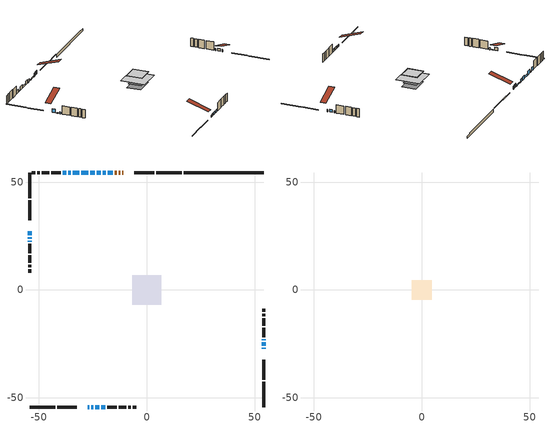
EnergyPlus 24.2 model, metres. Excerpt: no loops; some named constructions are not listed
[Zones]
conditioned space
 floor outside (Floor1 construction): -3.79,-3.79 -3.79,3.79 3.79,3.79 3.79,-3.79 z0.23
 floor adiabatic (AdiabaticFloorConstruction): -6.81,-6.81 -6.81,6.81 6.81,6.81 6.81,-6.81 z2.67
 floor foundation (Slab1 construction): -5.26,-4.03 -5.26,4.03 5.26,4.03 5.26,-4.03 z-1.51
 wall outside (RimJoist1 construction): 16.13,54.24 4.33,54.24 / -54.24,-54.24 -42.45,-54.24 / -54.24,54.24 -54.24,42.45 / 54.24,-54.24 54.24,-42.45 z0.23:0.53
 wall outside (RimJoist2 construction): 3.4,54.24 -5.71,54.24 / -41.52,-54.24 -32.4,-54.24 / -54.24,41.52 -54.24,32.4 / 54.24,-41.52 54.24,-32.4 z0.23:0.53
 wall outside (AdiabaticWallConstruction 1): -10.85,54.24 -11.37,54.24 / -12.3,54.24 -12.94,54.24 / -13.87,54.24 -14.75,54.24 z0.23:2.26
 wall outside (AdiabaticWallConstruction): 54.24,-27.26 54.24,-26.88 / -21.17,-54.24 -19.19,-54.24 z0.23:1.53; -27.26,-54.24 -26.65,-54.24 / 54.24,-23.32 54.24,-22.93 z0.23:1.45; -15.68,54.24 -17.99,54.24 z0.23:0.94; -18.92,54.24 -20.44,54.24 z0.23:0.74; -21.37,54.24 -23.17,54.24 z0.23:1.83; -24.1,54.24 -26.26,54.24 / -54.24,27.26 -54.24,25.48 / -37.21,54.24 -38.99,54.24 z0.23:2.26; -25.72,-54.24 -24.86,-54.24 z0.23:1.47; -23.93,-54.24 -22.1,-54.24 z0.23:1.65; 54.24,-25.95 54.24,-24.25 z0.23:1.73; -27.19,54.24 -30.34,54.24 z0.23:1.35; -54.24,24.56 -54.24,23.74 z0.23:0.51; -31.27,54.24 -34.37,54.24 z0.23:2.34; -35.29,54.24 -36.29,54.24 z0.23:0.54; -54.24,22.81 -54.24,22.43 z0.23:1.27
 wall outside (Wall1 construction): -39.92,54.24 -44.36,54.24 / -18.26,-54.24 -13.82,-54.24 / -54.24,21.5 -54.24,17.06 / 54.24,-22 54.24,-17.56 z0.23:5.11
 wall outside (Wall2 construction): -45.29,54.24 -48.72,54.24 / -12.89,-54.24 -9.46,-54.24 / -54.24,16.13 -54.24,12.7 / 54.24,-16.64 54.24,-13.2 z0.23:5.11
 wall outside (Wall3 construction): -49.65,54.24 -50.84,54.24 / -8.53,-54.24 -7.34,-54.24 / -54.24,11.77 -54.24,10.58 / 54.24,-12.27 54.24,-11.08 z0.23:5.11
 wall outside (Wall4 construction): -51.77,54.24 -53.32,54.24 / -6.41,-54.24 -4.87,-54.24 / -54.24,9.65 -54.24,8.11 / 54.24,-10.15 54.24,-8.61 z0.23:5.11
 wall foundation (FoundationWall1 construction): 17.06,54.24,-1.51 17.06,54.24,0.23 50.53,54.24,0.23 50.53,54.24,-0.31 54.24,54.24,-0.31 54.24,54.24,-1.51
 window (WindowConstruction): 54.24,-27.26 54.24,-26.88 z0.23:1.53
 window (WindowConstruction 15): -27.26,-54.24 -26.65,-54.24 z0.23:1.45
 window (WindowConstruction 7): -15.68,54.24 -17.99,54.24 z0.23:0.94
 window (WindowConstruction 8): -18.92,54.24 -20.44,54.24 z0.23:0.74
 window (WindowConstruction 9): -21.37,54.24 -23.17,54.24 z0.23:1.83
 window (WindowConstruction 10): -24.1,54.24 -26.26,54.24 z0.23:2.26
 window (WindowConstruction 11): -54.24,27.26 -54.24,25.48 z0.23:2.26
 window (WindowConstruction 12): -25.72,-54.24 -24.86,-54.24 z0.23:1.47
 window (WindowConstruction 13): -23.93,-54.24 -22.1,-54.24 z0.23:1.65
 window (WindowConstruction 1): 54.24,-25.95 54.24,-24.25 z0.23:1.73
 window (WindowConstruction 14): -27.19,54.24 -30.34,54.24 z0.23:1.35
 window (WindowConstruction 16): 54.24,-23.32 54.24,-22.93 z0.23:1.45
 window (WindowConstruction 17): -54.24,24.55 -54.24,23.74 z0.23:0.51
 window (WindowConstruction 2): -31.27,54.24 -34.37,54.24 z0.23:2.34
 window (WindowConstruction 3): -35.29,54.24 -36.29,54.24 z0.23:0.53
 window (WindowConstruction 4): -37.21,54.24 -38.99,54.24 z0.23:2.26
 window (WindowConstruction 5): -54.24,22.81 -54.24,22.43 z0.23:1.27
 window (WindowConstruction 6): -21.17,-54.24 -19.19,-54.24 z0.23:1.53
 door (Door): -10.86,54.24 -11.37,54.24 z0.23:2.26
 door (Door 1): -12.3,54.24 -12.94,54.24 z0.23:2.26
 door (Door 2): -13.87,54.24 -14.75,54.24 z0.23:2.26
 ceiling adiabatic (AdiabaticFloorConstruction): 6.81,-6.81 6.81,6.81 -6.81,6.81 -6.81,-6.81 z2.67
attic - vented
 floor to conditioned space (Floor2 construction Reversed): -4.44,-4.44 -4.44,4.44 4.44,4.44 4.44,-4.44 z5.11; -4.61,-4.61 -4.61,4.61 4.61,4.61 4.61,-4.61 z5.11
 roof outside (Roof1 construction): -9.93,54.24,5.11 -9.93,41.78,9.26 -6.64,41.78,9.26 -6.64,54.24,5.11; -28.19,-54.24,5.11 -28.19,-41.78,9.26 -31.48,-41.78,9.26 -31.48,-54.24,5.11; -54.24,28.19,5.11 -41.78,28.19,9.26 -41.78,31.48,9.26 -54.24,31.48,5.11; 54.24,-28.19,5.11 41.78,-28.19,9.26 41.78,-31.48,9.26 54.24,-31.48,5.11
[Material] Roughness=Rough; Thermal Absorptance=0.9
Name | Thickness {m} | Conductivity {W/m-K} | Density {kg/m3} | Specific Heat {J/kg-K} | Solar Absorptance | Visible Absorptance
ceiling loosefill ins | 0.254 | 0.0480833 | 16.02 | 1046.75 | 0.7 | 0.7
ceiling stud and cavity | 0.1397 | 0.0857699 | 65.682 | 1177.47 | 0.7 | 0.7
gypsum board | 0.0127 | 0.160291 | 801 | 837.4 | 0.6 | 0.6
[Construction]
Floor2 construction; Floor3 construction: ceiling loosefill ins, ceiling stud and cavity, gypsum board
[EnergyManagementSystem:Program]
natural_vent_program: Set Tin = tin_s; Set Tout = tout_s; Set Wout = out_wt_s; Set Pbar = out_pb_s; Set Phiout = (@RhFnTdbWPb Tout Wout Pbar); Set MaxHR = 0.0115; Set Tnvsp = (htg_sp_s + clg_sp_s) / 2; Set NVavail = natural_vent_s; Set ClgSsnAvail = cool_season; Set Qnv = 0; Set Qwhf = 0; Set whole_house_fan_mix_act = 0; Set whole_house_fan_act = 0; If ((Wout < MaxHR) && (Tin > Tout) && (Tin > Tnvsp) && (ClgSsnAvail > 0)); Set WHF_Flow = 0; Set Adj = (Tin-Tnvsp)/(Tin-Tout); Set Adj = (@Min Adj 1); Set Adj = (@Max Adj 0); If (WHF_Flow > 0); Set Qwhf = WHF_Flow*Adj; Set whole_house_fan_mix_act = WHF_Flow*Adj; Set WHF_W = 0; Set whole_house_fan_act = WHF_W*Adj; ElseIf (NVavail > 0); Set NVArea = 0.0; Set Cs = 0.00016355661730207177; Set Cw = 2.993851021042038e-05; Set Tdiff = Tin-Tout; Set dT = (@Abs Tdiff); Set Vwind = site_vw_s; Set SGNV = NVArea*Adj*((((Cs*dT)+(Cw*(Vwind^2)))^0.5)/1000); Set MaxNV = 3.842223244054273; Set Qnv = (@Min SGNV MaxNV); EndIf; EndIf; Set natural_vent_flow_act = Qnv; Set whole_house_fan_flow_act = Qwhf; Set natural_vent_program_Qnv = Qnv; Set natural_vent_program_Qwhf = Qwhf
total_airflows_program: Set total_infil_flow_rate = 0; Set total_mechvent_flow_rate = 0; Set total_natvent_flow_rate = 0; Set total_whf_flow_rate = 0; Set total_infil_flow_rate = total_infil_flow_rate + (infil_program_Qinf * 1); Set total_mechvent_flow_rate = total_mechvent_flow_rate + (infil_program_Qfan * 1); Set total_natvent_flow_rate = total_natvent_flow_rate + (natural_vent_program_Qnv * 1); Set total_whf_flow_rate = total_whf_flow_rate + (natural_vent_program_Qwhf * 1)
total_loads_program: Set loads_htg_tot = 0; Set loads_clg_tot = 0; If htg_load_cond > 0; Set loads_htg_tot = loads_htg_tot + (htg_load_cond - clg_load_cond) * 1.0; EndIf; Set loads_htg_tot = (@Max loads_htg_tot 0); If clg_load_cond > 0; Set loads_clg_tot = loads_clg_tot + (clg_load_cond - htg_load_cond) * 0.0; EndIf; Set loads_clg_tot = (@Max loads_clg_tot 0)
unmet_hours_program: Set htg_unmet_hours = 0; Set clg_unmet_hours = 0; Set unit_htg_unmet_hours = 0; If ((DayOfYear >= 1) && (DayOfYear <= 365)); Set unit_htg_unmet_hours = unit_htg_unmet_hours + conditioned_space_htg_unmet_s; If unit_htg_unmet_hours > htg_unmet_hours; Set htg_unmet_hours = unit_htg_unmet_hours; EndIf; EndIf
water_heater_EC_adj: If WarmupFlag == 0; Set dhw_e_cons = water_heater_energy + water_heater_on_cycle_parasitic + water_heater_off_cycle_parasitic; Set water_heater_ec_adj_act = 0.0 * dhw_e_cons / 1; EndIf
[EnergyManagementSystem:ProgramCallingManager]
component_loads_program_calling_manager: EndOfZoneTimestepAfterZoneReporting; component_loads_program
fridge_schedule_program_calling_manager: BeginZoneTimestepAfterInitHeatBalance; fridge_schedule_program
infil_program_calling_manager: BeginZoneTimestepAfterInitHeatBalance; infil_program
natural_vent_program_calling_manager: BeginZoneTimestepAfterInitHeatBalance; natural_vent_program
total_airflows_program_calling_manager: EndOfZoneTimestepAfterZoneReporting; total_airflows_program
total_loads_program_calling_manager: EndOfZoneTimestepAfterZoneReporting; total_loads_program
unmet_hours_program_calling_manager: EndOfZoneTimestepBeforeZoneReporting; unmet_hours_program
water_heater_EC_adj_ProgramManager: EndOfSystemTimestepBeforeHVACReporting; water_heater_EC_adj
[EnergyManagementSystem:OutputVariable] Type of Data in Variable=Summed; Update Frequency=ZoneTimestep
Name | EMS Variable | EMS Program or Subroutine | Units
loads_htg_tot_peakload_outvar; loads_htg_tot_annual_outvar; Energy Management System Output Variable 1; Energy Management System Output Variable 45 | loads_htg_tot | total_loads_program | J
loads_clg_tot_peakload_outvar; loads_clg_tot_annual_outvar; Energy Management System Output Variable 2; Energy Management System Output Variable 46 | loads_clg_tot | total_loads_program | J
htg_unmet_hours_annual_outvar; Energy Management System Output Variable 3 | htg_unmet_hours | unmet_hours_program | hr
clg_unmet_hours_annual_outvar; Energy Management System Output Variable 4 | clg_unmet_hours | unmet_hours_program | hr
loads_htg_roofs_annual_outvar; Energy Management System Output Variable 5 | loads_htg_roofs | component_loads_program | J
loads_htg_ceilings_annual_outvar; Energy Management System Output Variable 6 | loads_htg_ceilings | component_loads_program | J
loads_htg_walls_annual_outvar; Energy Management System Output Variable 7 | loads_htg_walls | component_loads_program | J
loads_htg_rim_joists_annual_outvar; Energy Management System Output Variable 8 | loads_htg_rim_joists | component_loads_program | J
loads_htg_foundation_walls_annual_outvar; Energy Management System Output Variable 9 | loads_htg_foundation_walls | component_loads_program | J
loads_htg_doors_annual_outvar; Energy Management System Output Variable 10 | loads_htg_doors | component_loads_program | J
loads_htg_windows_conduction_annual_outvar; Energy Management System Output Variable 11 | loads_htg_windows_conduction | component_loads_program | J
loads_htg_windows_solar_annual_outvar; Energy Management System Output Variable 12 | loads_htg_windows_solar | component_loads_program | J
loads_htg_skylights_conduction_annual_outvar; Energy Management System Output Variable 13 | loads_htg_skylights_conduction | component_loads_program | J
loads_htg_skylights_solar_annual_outvar; Energy Management System Output Variable 14 | loads_htg_skylights_solar | component_loads_program | J
loads_htg_floors_annual_outvar; Energy Management System Output Variable 15 | loads_htg_floors | component_loads_program | J
loads_htg_slabs_annual_outvar; Energy Management System Output Variable 16 | loads_htg_slabs | component_loads_program | J
loads_htg_internal_mass_annual_outvar; Energy Management System Output Variable 17 | loads_htg_internal_mass | component_loads_program | J
loads_htg_infil_annual_outvar; Energy Management System Output Variable 18 | loads_htg_infil | component_loads_program | J
loads_htg_natvent_annual_outvar; Energy Management System Output Variable 19 | loads_htg_natvent | component_loads_program | J
loads_htg_mechvent_annual_outvar; Energy Management System Output Variable 20 | loads_htg_mechvent | component_loads_program | J
loads_htg_whf_annual_outvar; Energy Management System Output Variable 21 | loads_htg_whf | component_loads_program | J
loads_htg_ducts_annual_outvar; Energy Management System Output Variable 22 | loads_htg_ducts | component_loads_program | J
loads_htg_intgains_annual_outvar; Energy Management System Output Variable 23 | loads_htg_intgains | component_loads_program | J
loads_htg_lighting_annual_outvar; Energy Management System Output Variable 24 | loads_htg_lighting | component_loads_program | J
loads_clg_roofs_annual_outvar; Energy Management System Output Variable 25 | loads_clg_roofs | component_loads_program | J
loads_clg_ceilings_annual_outvar; Energy Management System Output Variable 26 | loads_clg_ceilings | component_loads_program | J
loads_clg_walls_annual_outvar; Energy Management System Output Variable 27 | loads_clg_walls | component_loads_program | J
loads_clg_rim_joists_annual_outvar; Energy Management System Output Variable 28 | loads_clg_rim_joists | component_loads_program | J
loads_clg_foundation_walls_annual_outvar; Energy Management System Output Variable 29 | loads_clg_foundation_walls | component_loads_program | J
loads_clg_doors_annual_outvar; Energy Management System Output Variable 30 | loads_clg_doors | component_loads_program | J
loads_clg_windows_conduction_annual_outvar; Energy Management System Output Variable 31 | loads_clg_windows_conduction | component_loads_program | J
loads_clg_windows_solar_annual_outvar; Energy Management System Output Variable 32 | loads_clg_windows_solar | component_loads_program | J
loads_clg_skylights_conduction_annual_outvar; Energy Management System Output Variable 33 | loads_clg_skylights_conduction | component_loads_program | J
loads_clg_skylights_solar_annual_outvar; Energy Management System Output Variable 34 | loads_clg_skylights_solar | component_loads_program | J
loads_clg_floors_annual_outvar; Energy Management System Output Variable 35 | loads_clg_floors | component_loads_program | J
loads_clg_slabs_annual_outvar; Energy Management System Output Variable 36 | loads_clg_slabs | component_loads_program | J
loads_clg_internal_mass_annual_outvar; Energy Management System Output Variable 37 | loads_clg_internal_mass | component_loads_program | J
loads_clg_infil_annual_outvar; Energy Management System Output Variable 38 | loads_clg_infil | component_loads_program | J
loads_clg_natvent_annual_outvar; Energy Management System Output Variable 39 | loads_clg_natvent | component_loads_program | J
loads_clg_mechvent_annual_outvar; Energy Management System Output Variable 40 | loads_clg_mechvent | component_loads_program | J
loads_clg_whf_annual_outvar; Energy Management System Output Variable 41 | loads_clg_whf | component_loads_program | J
loads_clg_ducts_annual_outvar; Energy Management System Output Variable 42 | loads_clg_ducts | component_loads_program | J
loads_clg_intgains_annual_outvar; Energy Management System Output Variable 43 | loads_clg_intgains | component_loads_program | J
loads_clg_lighting_annual_outvar; Energy Management System Output Variable 44 | loads_clg_lighting | component_loads_program | J
[Schedule:Day:Interval]
interior lighting schedule day: No, 01:00, 0.108182, 04:00, 0.0901515, 05:00, 0.0991667, 06:00, 0.162273, 07:00, 0.270455, 08:00, 0.342576, 10:00, 0.369621, 11:00, 0.351591, 12:00, 0.333561, 13:00, 0.324545, 14:00, 0.31553, 15:00, 0.333561, 16:00, 0.369621, 17:00, 0.450758, 18:00, 0.585985, 19:00, 0.775303, 20:00, 0.955606, 21:00, 0.991667, 22:00, 0.712197, 23:00, 0.360606, 24:00, 0.162273
interior lighting schedule day 1: No, 01:00, 0.100909, 04:00, 0.0840909, 05:00, 0.0925, 06:00, 0.151364, 07:00, 0.252273, 08:00, 0.319545, 10:00, 0.344773, 11:00, 0.327955, 12:00, 0.311136, 13:00, 0.302727, 14:00, 0.294318, 15:00, 0.311136, 16:00, 0.344773, 17:00, 0.420455, 18:00, 0.546591, 19:00, 0.723182, 20:00, 0.891364, 21:00, 0.925, 22:00, 0.664318, 23:00, 0.336364, 24:00, 0.151364
interior lighting schedule day 2: No, 01:00, 0.0927273, 04:00, 0.0772727, 05:00, 0.085, 06:00, 0.139091, 07:00, 0.231818, 08:00, 0.293636, 10:00, 0.316818, 11:00, 0.301364, 12:00, 0.285909, 13:00, 0.278182, 14:00, 0.270455, 15:00, 0.285909, 16:00, 0.316818, 17:00, 0.386364, 18:00, 0.502273, 19:00, 0.664545, 20:00, 0.819091, 21:00, 0.85, 22:00, 0.610455, 23:00, 0.309091, 24:00, 0.139091
interior lighting schedule day 3: No, 01:00, 0.0845455, 04:00, 0.0704545, 05:00, 0.0775, 06:00, 0.126818, 07:00, 0.211364, 08:00, 0.267727, 10:00, 0.288864, 11:00, 0.274773, 12:00, 0.260682, 13:00, 0.253636, 14:00, 0.246591, 15:00, 0.260682, 16:00, 0.288864, 17:00, 0.352273, 18:00, 0.457955, 19:00, 0.605909, 20:00, 0.746818, 21:00, 0.775, 22:00, 0.556591, 23:00, 0.281818, 24:00, 0.126818
interior lighting schedule day 4: No, 01:00, 0.0763636, 04:00, 0.0636364, 05:00, 0.07, 06:00, 0.114545, 07:00, 0.190909, 08:00, 0.241818, 10:00, 0.260909, 11:00, 0.248182, 12:00, 0.235455, 13:00, 0.229091, 14:00, 0.222727, 15:00, 0.235455, 16:00, 0.260909, 17:00, 0.318182, 18:00, 0.413636, 19:00, 0.547273, 20:00, 0.674545, 21:00, 0.7, 22:00, 0.502727, 23:00, 0.254545, 24:00, 0.114545
interior lighting schedule day 5: No, 01:00, 0.0727273, 04:00, 0.0606061, 05:00, 0.0666667, 06:00, 0.109091, 07:00, 0.181818, 08:00, 0.230303, 10:00, 0.248485, 11:00, 0.236364, 12:00, 0.224242, 13:00, 0.218182, 14:00, 0.212121, 15:00, 0.224242, 16:00, 0.248485, 17:00, 0.30303, 18:00, 0.393939, 19:00, 0.521212, 20:00, 0.642424, 21:00, 0.666667, 22:00, 0.478788, 23:00, 0.242424, 24:00, 0.109091
interior lighting schedule day 6: No, 01:00, 0.0745455, 04:00, 0.0621212, 05:00, 0.0683333, 06:00, 0.111818, 07:00, 0.186364, 08:00, 0.236061, 10:00, 0.254697, 11:00, 0.242273, 12:00, 0.229848, 13:00, 0.223636, 14:00, 0.217424, 15:00, 0.229848, 16:00, 0.254697, 17:00, 0.310606, 18:00, 0.403788, 19:00, 0.534242, 20:00, 0.658485, 21:00, 0.683333, 22:00, 0.490758, 23:00, 0.248485, 24:00, 0.111818
interior lighting schedule day 7: No, 01:00, 0.08, 04:00, 0.0666667, 05:00, 0.0733333, 06:00, 0.12, 07:00, 0.2, 08:00, 0.253333, 10:00, 0.273333, 11:00, 0.26, 12:00, 0.246667, 13:00, 0.24, 14:00, 0.233333, 15:00, 0.246667, 16:00, 0.273333, 17:00, 0.333333, 18:00, 0.433333, 19:00, 0.573333, 20:00, 0.706667, 21:00, 0.733333, 22:00, 0.526667, 23:00, 0.266667, 24:00, 0.12
interior lighting schedule day 8: No, 01:00, 0.0890909, 04:00, 0.0742424, 05:00, 0.0816667, 06:00, 0.133636, 07:00, 0.222727, 08:00, 0.282121, 10:00, 0.304394, 11:00, 0.289545, 12:00, 0.274697, 13:00, 0.267273, 14:00, 0.259848, 15:00, 0.274697, 16:00, 0.304394, 17:00, 0.371212, 18:00, 0.482576, 19:00, 0.638485, 20:00, 0.78697, 21:00, 0.816667, 22:00, 0.586515, 23:00, 0.29697, 24:00, 0.133636
interior lighting schedule day 9: No, 01:00, 0.0972727, 04:00, 0.0810606, 05:00, 0.0891667, 06:00, 0.145909, 07:00, 0.243182, 08:00, 0.30803, 10:00, 0.332348, 11:00, 0.316136, 12:00, 0.299924, 13:00, 0.291818, 14:00, 0.283712, 15:00, 0.299924, 16:00, 0.332348, 17:00, 0.405303, 18:00, 0.526894, 19:00, 0.697121, 20:00, 0.859242, 21:00, 0.891667, 22:00, 0.640379, 23:00, 0.324242, 24:00, 0.145909
interior lighting schedule day 10: No, 01:00, 0.105455, 04:00, 0.0878788, 05:00, 0.0966667, 06:00, 0.158182, 07:00, 0.263636, 08:00, 0.333939, 10:00, 0.360303, 11:00, 0.342727, 12:00, 0.325152, 13:00, 0.316364, 14:00, 0.307576, 15:00, 0.325152, 16:00, 0.360303, 17:00, 0.439394, 18:00, 0.571212, 19:00, 0.755758, 20:00, 0.931515, 21:00, 0.966667, 22:00, 0.694242, 23:00, 0.351515, 24:00, 0.158182
interior lighting schedule day 11: No, 01:00, 0.109091, 04:00, 0.0909091, 05:00, 0.1, 06:00, 0.163636, 07:00, 0.272727, 08:00, 0.345455, 10:00, 0.372727, 11:00, 0.354545, 12:00, 0.336364, 13:00, 0.327273, 14:00, 0.318182, 15:00, 0.336364, 16:00, 0.372727, 17:00, 0.454545, 18:00, 0.590909, 19:00, 0.781818, 20:00, 0.963636, 21:00, 1, 22:00, 0.718182, 23:00, 0.363636, 24:00, 0.163636
interior lighting schedule default day; occupants schedule default day; clothes dryer schedule default day; cooking range schedule default day; mech vent bath fan 0 schedule default day; mech vent range fan 0 schedule default day; misc plug loads schedule default day; general water use schedule default day; heating setpoint default day; cooling setpoint default day; clothes dryer exhaust 0 schedule default day; cooling season schedule day; cooling season schedule day 2; cooling season schedule default day; exterior lighting schedule default day; natural vent schedule default day: No, 24:00, 0
occupants schedule day: No, 05:00, 0.426829, 06:00, 0.719512, 07:00, 1, 08:00, 0.670732, 09:00, 0.329268, 14:00, 0.170732, 15:00, 0.231707, 16:00, 0.329268, 17:00, 0.5, 18:00, 0.670732, 19:00, 0.829268, 21:00, 1, 22:00, 0.853659, 23:00, 0.646341, 24:00, 0.426829
clothes dryer schedule day; clothes dryer exhaust 0 schedule day: No, 01:00, 0.123457, 02:00, 0.0740741, 03:00, 0.0493827, 04:00, 0.0246914, 05:00, 0.0493827, 06:00, 0.0740741, 07:00, 0.197531, 08:00, 0.395062, 09:00, 0.592593, 10:00, 0.839506, 11:00, 0.962963, 12:00, 1, 13:00, 0.91358, 14:00, 0.82716, 15:00, 0.716049, 16:00, 0.753086, 17:00, 0.679012, 18:00, 0.666667, 20:00, 0.62963, 21:00, 0.641975, 22:00, 0.666667, 23:00, 0.54321, 24:00, 0.296296
cooking range schedule day: No, 05:00, 0.0597015, 06:00, 0.11194, 07:00, 0.171642, 08:00, 0.291045, 11:00, 0.343284, 12:00, 0.402985, 13:00, 0.462687, 14:00, 0.343284, 15:00, 0.291045, 16:00, 0.402985, 17:00, 0.567164, 18:00, 1, 19:00, 0.850746, 20:00, 0.432836, 21:00, 0.291045, 22:00, 0.231343, 23:00, 0.171642, 24:00, 0.11194
mech vent bath fan 0 schedule day: No, 07:00, 0, 08:00, 1, 09:00, 0.2, 24:00, 0
mech vent range fan 0 schedule day: No, 18:00, 0, 19:00, 1, 20:00, 0.2, 24:00, 0
misc plug loads schedule day: No, 06:00, 0.705882, 07:00, 0.745098, 08:00, 0.803922, 15:00, 0.823529, 16:00, 0.862745, 17:00, 0.921569, 18:00, 0.980392, 19:00, 1, 20:00, 0.980392, 21:00, 0.941176, 22:00, 0.862745, 23:00, 0.784314, 24:00, 0.72549
general water use schedule day: No, 01:00, 0.315068, 03:00, 0.287671, 04:00, 0.342466, 05:00, 0.369863, 06:00, 0.520548, 07:00, 0.60274, 08:00, 0.534247, 10:00, 0.506849, 11:00, 0.465753, 14:00, 0.479452, 15:00, 0.534247, 16:00, 0.589041, 17:00, 0.69863, 18:00, 0.876712, 19:00, 0.890411, 20:00, 0.986301, 21:00, 1, 22:00, 0.863014, 23:00, 0.616438, 24:00, 0.465753
heating setpoint day: No, 07:00, 18, 23:00, 21, 24:00, 18
cooling setpoint day: No, 24:00, 25
cooling season schedule day 1: No, 24:00, 1
exterior lighting schedule day: No, 01:00, 0.566667, 03:00, 0.524167, 05:00, 0.495833, 06:00, 0.5525, 07:00, 0.623333, 08:00, 0.580833, 09:00, 0.439167, 10:00, 0.354167, 12:00, 0.34, 13:00, 0.354167, 14:00, 0.396667, 15:00, 0.425, 16:00, 0.495833, 17:00, 0.623333, 18:00, 0.793333, 19:00, 0.906667, 20:00, 0.963333, 21:00, 0.991667, 22:00, 0.920833, 23:00, 0.793333, 24:00, 0.665833
exterior lighting schedule day 1: No, 01:00, 0.528571, 03:00, 0.488929, 05:00, 0.4625, 06:00, 0.515357, 07:00, 0.581429, 08:00, 0.541786, 09:00, 0.409643, 10:00, 0.330357, 12:00, 0.317143, 13:00, 0.330357, 14:00, 0.37, 15:00, 0.396429, 16:00, 0.4625, 17:00, 0.581429, 18:00, 0.74, 19:00, 0.845714, 20:00, 0.898571, 21:00, 0.925, 22:00, 0.858929, 23:00, 0.74, 24:00, 0.621071
exterior lighting schedule day 10: No, 01:00, 0.552381, 03:00, 0.510952, 05:00, 0.483333, 06:00, 0.538571, 07:00, 0.607619, 08:00, 0.56619, 09:00, 0.428095, 10:00, 0.345238, 12:00, 0.331429, 13:00, 0.345238, 14:00, 0.386667, 15:00, 0.414286, 16:00, 0.483333, 17:00, 0.607619, 18:00, 0.773333, 19:00, 0.88381, 20:00, 0.939048, 21:00, 0.966667, 22:00, 0.897619, 23:00, 0.773333, 24:00, 0.649048
exterior lighting schedule day 11: No, 01:00, 0.571429, 03:00, 0.528571, 05:00, 0.5, 06:00, 0.557143, 07:00, 0.628571, 08:00, 0.585714, 09:00, 0.442857, 10:00, 0.357143, 12:00, 0.342857, 13:00, 0.357143, 14:00, 0.4, 15:00, 0.428571, 16:00, 0.5, 17:00, 0.628571, 18:00, 0.8, 19:00, 0.914286, 20:00, 0.971429, 21:00, 1, 22:00, 0.928571, 23:00, 0.8, 24:00, 0.671429
exterior lighting schedule day 2: No, 01:00, 0.485714, 03:00, 0.449286, 05:00, 0.425, 06:00, 0.473571, 07:00, 0.534286, 08:00, 0.497857, 09:00, 0.376429, 10:00, 0.303571, 12:00, 0.291429, 13:00, 0.303571, 14:00, 0.34, 15:00, 0.364286, 16:00, 0.425, 17:00, 0.534286, 18:00, 0.68, 19:00, 0.777143, 20:00, 0.825714, 21:00, 0.85, 22:00, 0.789286, 23:00, 0.68, 24:00, 0.570714
exterior lighting schedule day 3: No, 01:00, 0.442857, 03:00, 0.409643, 05:00, 0.3875, 06:00, 0.431786, 07:00, 0.487143, 08:00, 0.453929, 09:00, 0.343214, 10:00, 0.276786, 12:00, 0.265714, 13:00, 0.276786, 14:00, 0.31, 15:00, 0.332143, 16:00, 0.3875, 17:00, 0.487143, 18:00, 0.62, 19:00, 0.708571, 20:00, 0.752857, 21:00, 0.775, 22:00, 0.719643, 23:00, 0.62, 24:00, 0.520357
exterior lighting schedule day 4: No, 01:00, 0.4, 03:00, 0.37, 05:00, 0.35, 06:00, 0.39, 07:00, 0.44, 08:00, 0.41, 09:00, 0.31, 10:00, 0.25, 12:00, 0.24, 13:00, 0.25, 14:00, 0.28, 15:00, 0.3, 16:00, 0.35, 17:00, 0.44, 18:00, 0.56, 19:00, 0.64, 20:00, 0.68, 21:00, 0.7, 22:00, 0.65, 23:00, 0.56, 24:00, 0.47
exterior lighting schedule day 5: No, 01:00, 0.380952, 03:00, 0.352381, 05:00, 0.333333, 06:00, 0.371429, 07:00, 0.419048, 08:00, 0.390476, 09:00, 0.295238, 10:00, 0.238095, 12:00, 0.228571, 13:00, 0.238095, 14:00, 0.266667, 15:00, 0.285714, 16:00, 0.333333, 17:00, 0.419048, 18:00, 0.533333, 19:00, 0.609524, 20:00, 0.647619, 21:00, 0.666667, 22:00, 0.619048, 23:00, 0.533333, 24:00, 0.447619
exterior lighting schedule day 6: No, 01:00, 0.390476, 03:00, 0.36119, 05:00, 0.341667, 06:00, 0.380714, 07:00, 0.429524, 08:00, 0.400238, 09:00, 0.302619, 10:00, 0.244048, 12:00, 0.234286, 13:00, 0.244048, 14:00, 0.273333, 15:00, 0.292857, 16:00, 0.341667, 17:00, 0.429524, 18:00, 0.546667, 19:00, 0.624762, 20:00, 0.66381, 21:00, 0.683333, 22:00, 0.634524, 23:00, 0.546667, 24:00, 0.45881
exterior lighting schedule day 7: No, 01:00, 0.419048, 03:00, 0.387619, 05:00, 0.366667, 06:00, 0.408571, 07:00, 0.460952, 08:00, 0.429524, 09:00, 0.324762, 10:00, 0.261905, 12:00, 0.251429, 13:00, 0.261905, 14:00, 0.293333, 15:00, 0.314286, 16:00, 0.366667, 17:00, 0.460952, 18:00, 0.586667, 19:00, 0.670476, 20:00, 0.712381, 21:00, 0.733333, 22:00, 0.680952, 23:00, 0.586667, 24:00, 0.492381
exterior lighting schedule day 8: No, 01:00, 0.466667, 03:00, 0.431667, 05:00, 0.408333, 06:00, 0.455, 07:00, 0.513333, 08:00, 0.478333, 09:00, 0.361667, 10:00, 0.291667, 12:00, 0.28, 13:00, 0.291667, 14:00, 0.326667, 15:00, 0.35, 16:00, 0.408333, 17:00, 0.513333, 18:00, 0.653333, 19:00, 0.746667, 20:00, 0.793333, 21:00, 0.816667, 22:00, 0.758333, 23:00, 0.653333, 24:00, 0.548333
exterior lighting schedule day 9: No, 01:00, 0.509524, 03:00, 0.47131, 05:00, 0.445833, 06:00, 0.496786, 07:00, 0.560476, 08:00, 0.522262, 09:00, 0.394881, 10:00, 0.318452, 12:00, 0.305714, 13:00, 0.318452, 14:00, 0.356667, 15:00, 0.382143, 16:00, 0.445833, 17:00, 0.560476, 18:00, 0.713333, 19:00, 0.815238, 20:00, 0.86619, 21:00, 0.891667, 22:00, 0.827976, 23:00, 0.713333, 24:00, 0.59869
[Schedule:Week:Daily]
heating setpoint Week Rule - Jan1-Dec31: heating setpoint day, heating setpoint day, heating setpoint day, heating setpoint day, heating setpoint day, heating setpoint day, heating setpoint day, heating setpoint default day, heating setpoint default day, heating setpoint default day, heating setpoint default day, heating setpoint default day
cooling setpoint Week Rule - Jan1-Dec31: cooling setpoint day, cooling setpoint day, cooling setpoint day, cooling setpoint day, cooling setpoint day, cooling setpoint day, cooling setpoint day, cooling setpoint default day, cooling setpoint default day, cooling setpoint default day, cooling setpoint default day, cooling setpoint default day
clothes dryer exhaust 0 schedule Week Rule - Jan1-Dec31: clothes dryer exhaust 0 schedule day, clothes dryer exhaust 0 schedule day, clothes dryer exhaust 0 schedule day, clothes dryer exhaust 0 schedule day, clothes dryer exhaust 0 schedule day, clothes dryer exhaust 0 schedule day, clothes dryer exhaust 0 schedule day, clothes dryer exhaust 0 schedule default day, clothes dryer exhaust 0 schedule default day, clothes dryer exhaust 0 schedule default day, clothes dryer exhaust 0 schedule default day, clothes dryer exhaust 0 schedule default day
cooling season schedule Week Rule - Jan1-May26: cooling season schedule day, cooling season schedule day, cooling season schedule day, cooling season schedule day, cooling season schedule day, cooling season schedule day, cooling season schedule day, cooling season schedule default day, cooling season schedule default day, cooling season schedule default day, cooling season schedule default day, cooling season schedule default day
cooling season schedule Week Rule - May27-Jun2: cooling season schedule day, cooling season schedule day, cooling season schedule day, cooling season schedule day, cooling season schedule day, cooling season schedule day 1, cooling season schedule day 1, cooling season schedule default day, cooling season schedule default day, cooling season schedule default day, cooling season schedule default day, cooling season schedule default day
cooling season schedule Week Rule - Jun3-Aug25: cooling season schedule day 1, cooling season schedule day 1, cooling season schedule day 1, cooling season schedule day 1, cooling season schedule day 1, cooling season schedule day 1, cooling season schedule day 1, cooling season schedule default day, cooling season schedule default day, cooling season schedule default day, cooling season schedule default day, cooling season schedule default day
cooling season schedule Week Rule - Aug26-Sep1: cooling season schedule day 1, cooling season schedule day 1, cooling season schedule day 1, cooling season schedule day 1, cooling season schedule day 1, cooling season schedule day 1, cooling season schedule day 2, cooling season schedule default day, cooling season schedule default day, cooling season schedule default day, cooling season schedule default day, cooling season schedule default day
cooling season schedule Week Rule - Sep2-Dec31: cooling season schedule day 2, cooling season schedule day 2, cooling season schedule day 2, cooling season schedule day 2, cooling season schedule day 2, cooling season schedule day 2, cooling season schedule day 2, cooling season schedule default day, cooling season schedule default day, cooling season schedule default day, cooling season schedule default day, cooling season schedule default day
exterior lighting schedule Week Rule - May27-Jun2: exterior lighting schedule day 4, exterior lighting schedule day 4, exterior lighting schedule day 4, exterior lighting schedule day 4, exterior lighting schedule day 4, exterior lighting schedule day 5, exterior lighting schedule day 5, exterior lighting schedule default day, exterior lighting schedule default day, exterior lighting schedule default day, exterior lighting schedule default day, exterior lighting schedule default day
exterior lighting schedule Week Rule - Jun3-Jun30: exterior lighting schedule day 5, exterior lighting schedule day 5, exterior lighting schedule day 5, exterior lighting schedule day 5, exterior lighting schedule day 5, exterior lighting schedule day 5, exterior lighting schedule day 5, exterior lighting schedule default day, exterior lighting schedule default day, exterior lighting schedule default day, exterior lighting schedule default day, exterior lighting schedule default day
exterior lighting schedule Week Rule - Jul1-Jul28: exterior lighting schedule day 6, exterior lighting schedule day 6, exterior lighting schedule day 6, exterior lighting schedule day 6, exterior lighting schedule day 6, exterior lighting schedule day 6, exterior lighting schedule day 6, exterior lighting schedule default day, exterior lighting schedule default day, exterior lighting schedule default day, exterior lighting schedule default day, exterior lighting schedule default day
exterior lighting schedule Week Rule - Jul29-Aug4: exterior lighting schedule day 6, exterior lighting schedule day 6, exterior lighting schedule day 6, exterior lighting schedule day 7, exterior lighting schedule day 7, exterior lighting schedule day 7, exterior lighting schedule day 7, exterior lighting schedule default day, exterior lighting schedule default day, exterior lighting schedule default day, exterior lighting schedule default day, exterior lighting schedule default day
exterior lighting schedule Week Rule - Aug5-Aug25: exterior lighting schedule day 7, exterior lighting schedule day 7, exterior lighting schedule day 7, exterior lighting schedule day 7, exterior lighting schedule day 7, exterior lighting schedule day 7, exterior lighting schedule day 7, exterior lighting schedule default day, exterior lighting schedule default day, exterior lighting schedule default day, exterior lighting schedule default day, exterior lighting schedule default day
exterior lighting schedule Week Rule - Aug26-Sep1: exterior lighting schedule day 7, exterior lighting schedule day 7, exterior lighting schedule day 7, exterior lighting schedule day 7, exterior lighting schedule day 7, exterior lighting schedule day 7, exterior lighting schedule day 8, exterior lighting schedule default day, exterior lighting schedule default day, exterior lighting schedule default day, exterior lighting schedule default day, exterior lighting schedule default day
exterior lighting schedule Week Rule - Sep2-Sep29: exterior lighting schedule day 8, exterior lighting schedule day 8, exterior lighting schedule day 8, exterior lighting schedule day 8, exterior lighting schedule day 8, exterior lighting schedule day 8, exterior lighting schedule day 8, exterior lighting schedule default day, exterior lighting schedule default day, exterior lighting schedule default day, exterior lighting schedule default day, exterior lighting schedule default day
exterior lighting schedule Week Rule - Sep30-Oct6: exterior lighting schedule day 8, exterior lighting schedule day 9, exterior lighting schedule day 9, exterior lighting schedule day 9, exterior lighting schedule day 9, exterior lighting schedule day 9, exterior lighting schedule day 9, exterior lighting schedule default day, exterior lighting schedule default day, exterior lighting schedule default day, exterior lighting schedule default day, exterior lighting schedule default day
exterior lighting schedule Week Rule - Oct7-Oct27: exterior lighting schedule day 9, exterior lighting schedule day 9, exterior lighting schedule day 9, exterior lighting schedule day 9, exterior lighting schedule day 9, exterior lighting schedule day 9, exterior lighting schedule day 9, exterior lighting schedule default day, exterior lighting schedule default day, exterior lighting schedule default day, exterior lighting schedule default day, exterior lighting schedule default day
exterior lighting schedule Week Rule - Oct28-Nov3: exterior lighting schedule day 9, exterior lighting schedule day 9, exterior lighting schedule day 9, exterior lighting schedule day 9, exterior lighting schedule day 10, exterior lighting schedule day 10, exterior lighting schedule day 10, exterior lighting schedule default day, exterior lighting schedule default day, exterior lighting schedule default day, exterior lighting schedule default day, exterior lighting schedule default day
exterior lighting schedule Week Rule - Nov4-Nov24: exterior lighting schedule day 10, exterior lighting schedule day 10, exterior lighting schedule day 10, exterior lighting schedule day 10, exterior lighting schedule day 10, exterior lighting schedule day 10, exterior lighting schedule day 10, exterior lighting schedule default day, exterior lighting schedule default day, exterior lighting schedule default day, exterior lighting schedule default day, exterior lighting schedule default day
exterior lighting schedule Week Rule - Nov25-Dec1: exterior lighting schedule day 10, exterior lighting schedule day 10, exterior lighting schedule day 10, exterior lighting schedule day 10, exterior lighting schedule day 10, exterior lighting schedule day 10, exterior lighting schedule day 11, exterior lighting schedule default day, exterior lighting schedule default day, exterior lighting schedule default day, exterior lighting schedule default day, exterior lighting schedule default day
exterior lighting schedule Week Rule - Dec2-Dec31: exterior lighting schedule day 11, exterior lighting schedule day 11, exterior lighting schedule day 11, exterior lighting schedule day 11, exterior lighting schedule day 11, exterior lighting schedule day 11, exterior lighting schedule day 11, exterior lighting schedule default day, exterior lighting schedule default day, exterior lighting schedule default day, exterior lighting schedule default day, exterior lighting schedule default day
natural vent schedule Week Rule - Jan1-Dec31: natural vent schedule default day, natural vent schedule default day, natural vent schedule default day, natural vent schedule default day, natural vent schedule default day, natural vent schedule default day, natural vent schedule default day, natural vent schedule default day, natural vent schedule default day, natural vent schedule default day, natural vent schedule default day, natural vent schedule default day
[Schedule:Year]
heating setpoint: heating setpoint Week Rule - Jan1-Dec31, 1, 1, 12, 31
cooling setpoint: cooling setpoint Week Rule - Jan1-Dec31, 1, 1, 12, 31
clothes dryer exhaust 0 schedule: clothes dryer exhaust 0 schedule Week Rule - Jan1-Dec31, 1, 1, 12, 31
cooling season schedule: cooling season schedule Week Rule - Jan1-May26, 1, 1, 5, 26, cooling season schedule Week Rule - May27-Jun2, 5, 27, 6, 2, cooling season schedule Week Rule - Jun3-Aug25, 6, 3, 8, 25, cooling season schedule Week Rule - Aug26-Sep1, 8, 26, 9, 1, cooling season schedule Week Rule - Sep2-Dec31, 9, 2, 12, 31
natural vent schedule: natural vent schedule Week Rule - Jan1-Dec31, 1, 1, 12, 31
